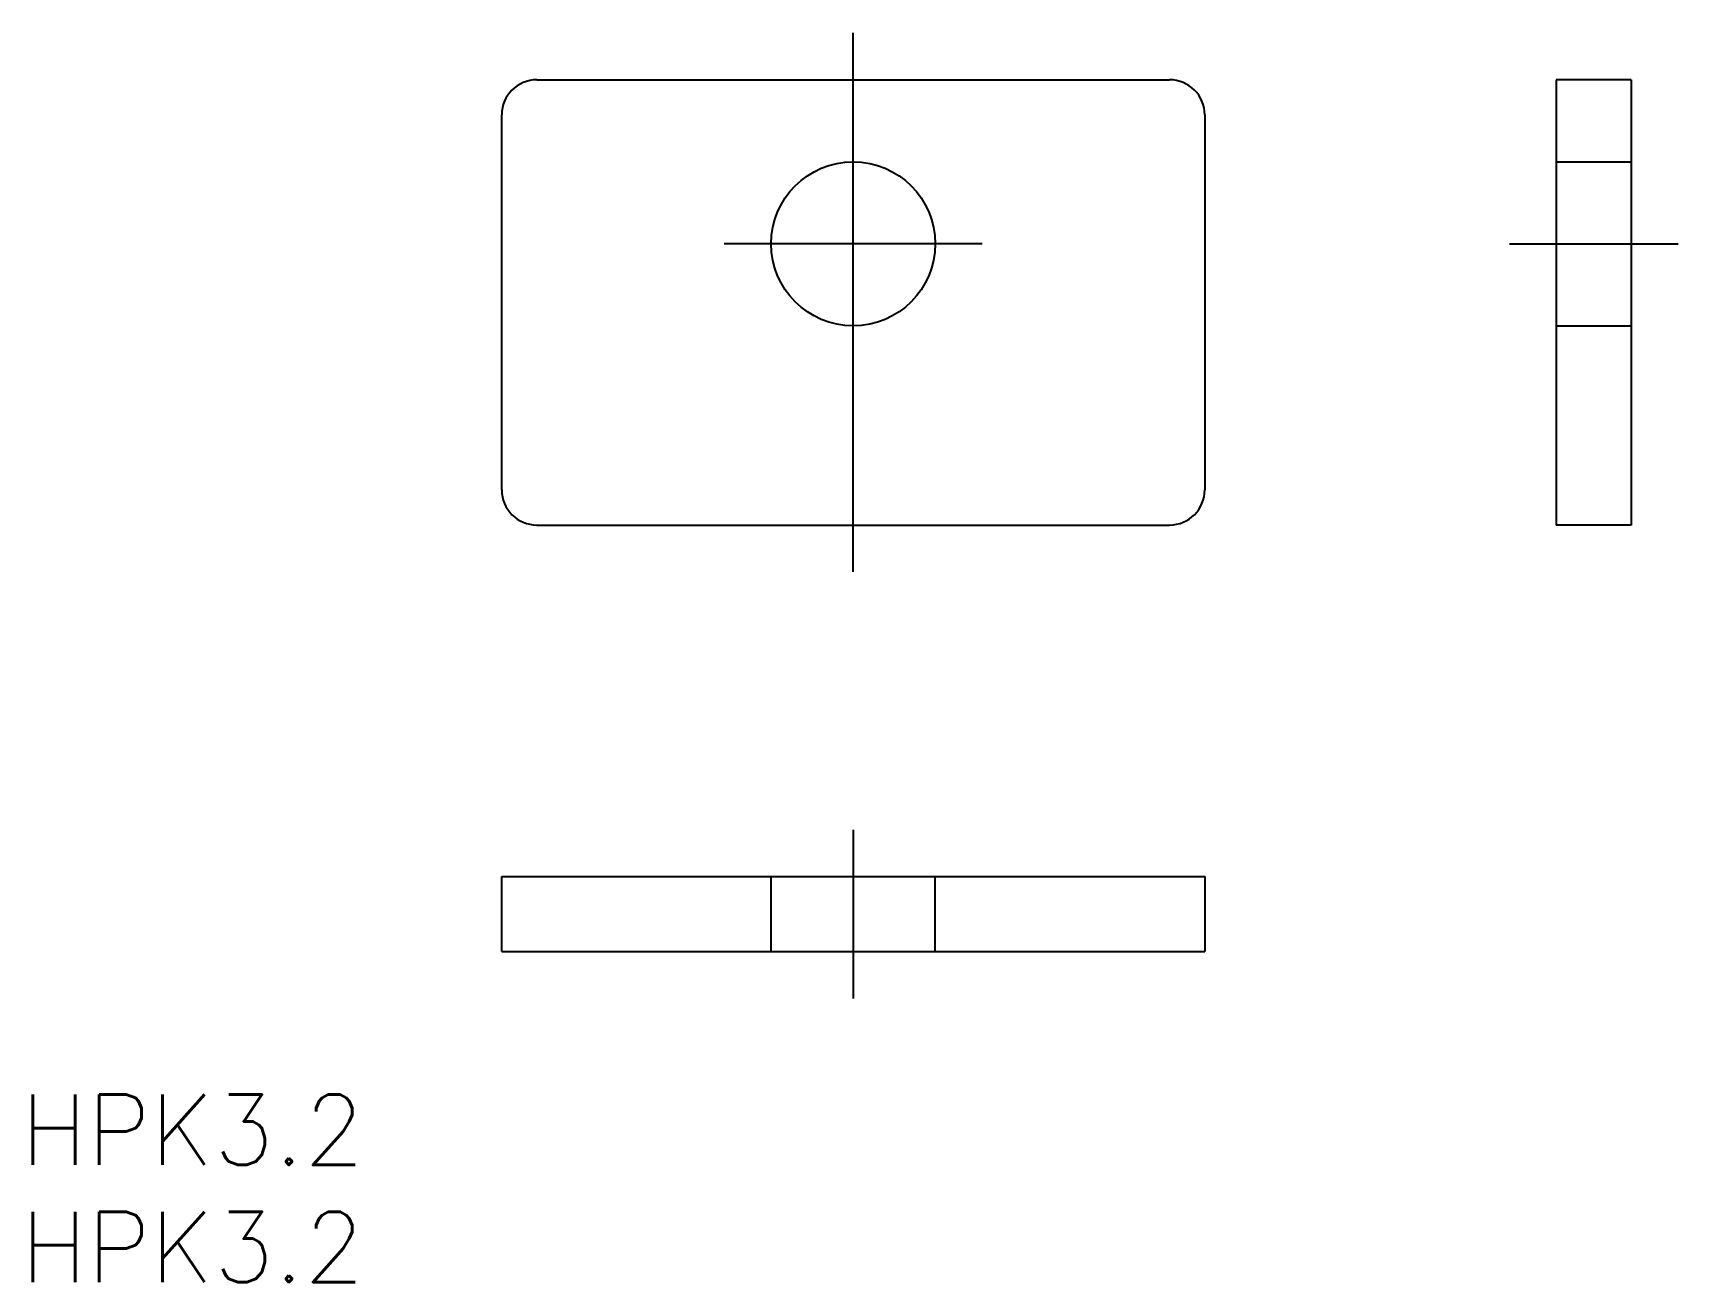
# Model space of a CAD drawing. Extents: x -35 to 35.2, y -44.3 to 9.
import ezdxf

# ---------------------------------------------------------------- set-up
doc = ezdxf.new("R2010")
doc.units = 0
doc.linetypes.add('CENTER', pattern=[50.8, 31.75, -6.35, 6.35, -6.35])
doc.linetypes.add('DASHED', pattern=[19.05, 12.7, -6.35])
doc.layers.get('0').update_dxf_attribs({"linetype": 'CONTINUOUS'})
doc.layers.add('CENTER', color=1, linetype='CENTER')
doc.styles.get("Standard").update_dxf_attribs({"font": 'txt.shx', "height": 3, "bigfont": 'bigfont.shx'})

msp = doc.modelspace()

# ---------------------------------------------------------------- linework, layer by layer
at = {"color": 7, "linetype": 'CONTINUOUS'}
for p, q in [((-13.5, 7), (13.5, 7)), ((30, 7), (30, -12)), ((33.2, 7), (30, 7)), ((33.2, 7), (33.2, -12)), ((-15, -10.5), (-15, 5.5)), ((15, 5.5), (15, -10.5)), ((-13.5, -12), (13.5, -12)), ((33.2, -12), (30, -12)), ((-15, -27), (15, -27)), ((-15, -30.2), (-15, -27)), ((15, -27), (15, -30.2)), ((-15, -30.2), (15, -30.2))]:
    msp.add_line(p, q, dxfattribs=at)
at = {"color": 3, "linetype": 'DASHED'}
for p, q in [((30, 3.5), (33.2, 3.5)), ((30, -3.5), (33.2, -3.5)), ((-3.5, -30.2), (-3.5, -27)), ((3.5, -30.2), (3.5, -27))]:
    msp.add_line(p, q, dxfattribs=at)
at = {"color": 7, "linetype": 'CONTINUOUS'}
msp.add_circle((0, 0), 3.5, dxfattribs=at)
for centre, start, end in [((-13.5, 5.5), 90, 180), ((13.5, 5.5), 0, 90), ((-13.5, -10.5), 180, 270), ((13.5, -10.5), 270, 360)]:
    msp.add_arc(centre, 1.5, start, end, dxfattribs=at)
at = {"layer": 'CENTER', "color": 1, "linetype": 'CENTER'}
for p, q in [((0, -14), (0, 9)), ((5.5, 0), (-5.5, 0)), ((28, 0), (35.2, 0)), ((0, -25), (0, -32.2))]:
    msp.add_line(p, q, dxfattribs=at)

# ---------------------------------------------------------------- texts
at = {"color": 7, "linetype": 'CONTINUOUS'}
for p in [(-35.519, -39.306), (-35.519, -44.306)]:
    msp.add_text('HPK3.2', height=3, dxfattribs=at).set_placement(p)

doc.saveas('drawing.dxf')
